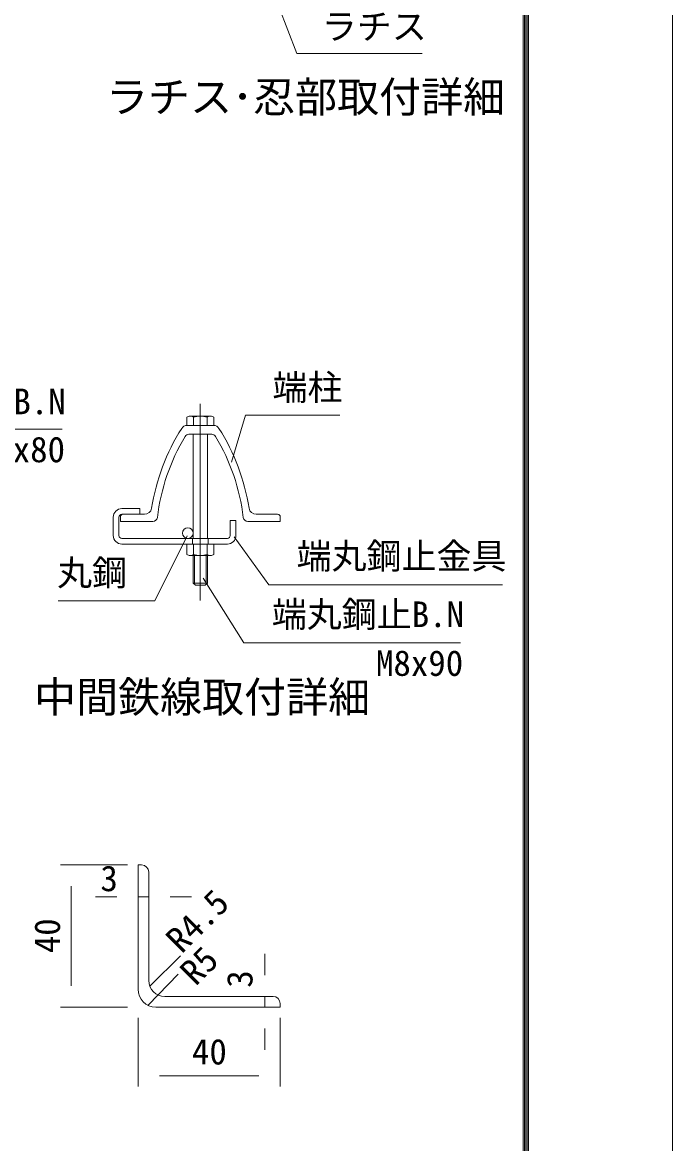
# Model space of a CAD drawing. Units: millimetres, scale not verified. Extents: x -12600 to 12600, y -8910 to 8910.
# Drawn here: x 8941 to 12600, y -4014 to 2296 of the extents above; entities that cross this region are included whole.
import ezdxf
from ezdxf.enums import TextEntityAlignment as Align

# ---------------------------------------------------------------- set-up
doc = ezdxf.new("R2010")
doc.units = ezdxf.units.MM
doc.header["$LTSCALE"] = 60
doc.linetypes.add('USER1', pattern=[50.8, 31.75, -6.35, 6.35, -6.35])
doc.layers.add('0-0_D-TTL-TXT', color=7, linetype='Continuous')
for name, color, linetype, lineweight in [('0-1_D-BMK', 2, 'USER1', 13), ('0-4_D-STR1', 1, 'Continuous', 18), ('0-6_D-STR3', 3, 'Continuous', 13), ('0-7_D-STR-DIM', 7, 'Continuous', 9), ('0-9_D-STR-TXT', 7, 'Continuous', 9), ('0-B_D-TTL', 7, 'Continuous', 9)]:
    doc.layers.add(name, color=color, linetype=linetype, lineweight=lineweight)
doc.styles.add('ＭＳ ゴシック', font='')
doc.styles.get('ＭＳ ゴシック').set_extended_font_data('MS Gothic')

msp = doc.modelspace()

# ---------------------------------------------------------------- linework, layer by layer
at = {"layer": '0-1_D-BMK'}
msp.add_line((9942.38, 148.99), (9942.38, -956.76), dxfattribs=at)
at = {"layer": '0-4_D-STR1'}
for p, q in [((9867.32, 27.74), (10017.44, 27.74)), ((9877.96, -22.26), (10006.81, -22.26)), ((9492.38, -512.26), (9492.38, -487.26)), ((9492.38, -512.26), (9492.38, -487.26)), ((9628.13, -472.26), (9507.38, -472.26)), ((10256.63, -472.26), (10377.38, -472.26)), ((10392.38, -512.26), (10392.38, -487.26)), ((9675.92, -512.26), (9492.38, -512.26)), ((10208.84, -512.26), (10392.38, -512.26)), ((9611.86, -2446.2), (9591.86, -2446.2)), ((9591.86, -3146.2), (9591.86, -2446.2)), ((9651.86, -2486.2), (9651.86, -3096.2)), ((9741.86, -3186.2), (10351.86, -3186.2)), ((9691.86, -3246.2), (10391.86, -3246.2)), ((10391.86, -3246.2), (10391.86, -3226.2))]:
    msp.add_line(p, q, dxfattribs=at)
for centre, radius, start, end in [((10852.38, -629.26), 1200, 147.73028, 170.85863), ((9867.32, -7.26), 35, 90, 147.73028), ((10017.44, -7.26), 35, 32.26972, 90), ((9032.38, -629.26), 1200, 9.14137, 32.26972), ((10852.38, -629.26), 1160, 149.15113, 173.11764), ((9877.96, -47.26), 25, 90, 149.15113), ((10006.81, -47.26), 25, 30.84887, 90), ((9032.38, -629.26), 1160, 6.88236, 30.84887), ((9628.13, -432.26), 40, 270, 350.85863), ((10256.63, -432.26), 40, 189.14137, 270), ((9507.38, -487.26), 15, 90, 180), ((9675.92, -487.26), 25, 270, 353.11764), ((10208.84, -487.26), 25, 186.88236, 270), ((10377.38, -487.26), 15, 0, 90), ((9611.86, -2486.2), 40, 0, 90), ((9691.86, -3146.2), 100, 180.00043, 270), ((9741.86, -3096.2), 90, 180.00046, 270), ((10351.86, -3226.2), 40, 0, 90)]:
    msp.add_arc(centre, radius, start, end, dxfattribs=at)
at = {"layer": '0-6_D-STR3'}
for p, q in [((9879.38, 80.74), (9867.33, 73.78)), ((9867.33, 27.74), (9867.33, 73.78)), ((10005.38, 80.74), (9879.38, 80.74)), ((9904.86, 27.74), (9904.86, 73.78)), ((9979.91, 27.74), (9979.91, 73.78)), ((10005.38, 80.74), (10017.44, 73.78)), ((10017.44, 27.74), (10017.44, 73.78)), ((10017.44, 27.74), (9867.33, 27.74)), ((9902.38, -22.26), (9902.38, -608.26)), ((9982.38, -22.26), (9982.38, -608.26)), ((9500.38, -440.26), (9602.38, -440.26)), ((9602.38, -440.26), (9602.38, -472.26)), ((9452.38, -488.26), (9452.38, -592.26)), ((9484.38, -488.26), (9484.38, -592.26)), ((9500.38, -472.26), (9602.38, -472.26)), ((10110.38, -508.26), (10110.38, -592.26)), ((10110.38, -508.26), (10142.38, -508.26)), ((10142.38, -508.26), (10142.38, -592.26)), ((9500.38, -608.26), (10094.38, -608.26)), ((9897.38, -640.2), (9897.38, -608.2)), ((9987.38, -640.2), (9987.38, -608.2)), ((9500.38, -640.26), (10094.38, -640.26)), ((9867.33, -640.26), (9867.33, -698.02)), ((9867.33, -640.26), (10017.44, -640.26)), ((9904.86, -640.26), (9904.86, -698.02)), ((9979.91, -640.26), (9979.91, -698.02)), ((10017.44, -640.26), (10017.44, -698.02)), ((9867.33, -698.02), (9879.88, -705.26)), ((9879.88, -705.26), (10004.88, -705.26)), ((9902.38, -705.26), (9902.38, -860.26)), ((9909.88, -705.26), (9909.88, -867.76)), ((9974.88, -705.26), (9974.88, -867.76)), ((9982.38, -705.26), (9982.38, -860.26)), ((10017.44, -698.02), (10004.88, -705.26)), ((9902.38, -860.26), (9914.38, -872.26)), ((9982.38, -860.26), (9902.38, -860.26)), ((9970.38, -872.26), (9914.38, -872.26)), ((9982.38, -860.26), (9970.38, -872.26))]:
    msp.add_line(p, q, dxfattribs=at)
msp.add_circle((9872.38, -578.26), 30, dxfattribs=at)
for centre, radius, start, end in [((9886.09, 46.36), 33.23, 55.61585, 124.38415), ((9942.38, -44.61), 124.19, 72.4121, 107.5879), ((9998.68, 46.36), 33.23, 55.61585, 124.38415), ((9500.38, -488.26), 48, 90, 180), ((9500.38, -488.26), 16, 90, 180), ((9500.38, -592.26), 48, 180, 270), ((9500.38, -592.26), 16, 180, 270), ((10094.38, -592.26), 16, 270, 0), ((10094.38, -592.26), 48, 270, 0), ((9886.09, -670.6), 33.23, 235.61585, 304.38416), ((9942.38, -579.63), 124.19, 252.4121, 287.5879), ((9998.68, -670.6), 33.23, 235.61586, 304.38414)]:
    msp.add_arc(centre, radius, start, end, dxfattribs=at)
at = {"layer": '0-7_D-STR-DIM'}
for p, q in [((9531.86, -2446.2), (9156.23, -2446.2)), ((9216.23, -2566.2), (9216.23, -3126.2)), ((9471.86, -2626.12), (9351.86, -2626.12)), ((9591.86, -2626.12), (9651.86, -2626.12)), ((9771.86, -2626.12), (9891.86, -2626.12)), ((9830.84, -2957.31), (9659.33, -3127.24)), ((10304.86, -3066.2), (10304.86, -2946.2)), ((9818.52, -3061.69), (9649.27, -3234.58)), ((10304.86, -3186.2), (10304.86, -3246.2)), ((9531.86, -3246.2), (9156.23, -3246.2)), ((10318.53, -3246.2), (10364.86, -3246.2)), ((9591.86, -3306.2), (9591.86, -3692.88)), ((10391.86, -3306.2), (10391.86, -3692.88)), ((10304.86, -3366.2), (10304.86, -3486.2)), ((9711.86, -3632.88), (10271.86, -3632.88))]:
    msp.add_line(p, q, dxfattribs=at)
at = {"layer": '0-9_D-STR-TXT'}
for points in [[(11190.14, 2121.32), (10485.34, 2121.32), (10232.16, 2778.97)], [(9165.18, 6.37), (7959.37, 6.37), (8391.88, 847.08)], [(10727.68, 85.46), (10195.72, 85.46), (10118.22, -179.78)], [(9142.93, -960.11), (9685.55, -960.11), (9868.77, -594.44)], [(11642.24, -868.66), (10327.54, -868.66), (10133.67, -599.16)], [(11406.83, -1196.09), (10188.07, -1196.09), (9958.72, -831.4)]]:
    msp.add_lwpolyline(points, dxfattribs=at)
at = {"layer": '0-B_D-TTL', "color": 2, "lineweight": 18}
msp.add_lwpolyline([(-12600, 8910), (12600, 8910), (12600, -8910), (-12600, -8910)], close=True, dxfattribs=at)
at = {"layer": '0-B_D-TTL'}
for points in [[(-11790, 8250), (11790, 8250), (11790, -8250), (-11790, -8250)], [(-11782.5, 8242.5), (11782.5, 8242.5), (11782.5, -8242.5), (-11782.5, -8242.5)], [(-11775, 8235), (11775, 8235), (11775, -8235), (-11775, -8235)], [(-11767.5, 8227.5), (11767.5, 8227.5), (11767.5, -8227.5), (-11767.5, -8227.5)], [(-11760, 8220), (11760, 8220), (11760, -8220), (-11760, -8220)]]:
    msp.add_lwpolyline(points, close=True, dxfattribs=at)

# ---------------------------------------------------------------- texts
at = {"layer": '0-0_D-TTL-TXT', "style": 'ＭＳ ゴシック'}
for s, p in [('ラチス･忍部取付詳細', (9411.81, 1738.2)), ('中間鉄線取付詳細', (9006.75, -1639.61))]:
    msp.add_text(s, height=173.3, dxfattribs=at).set_placement(p, align=Align.BOTTOM_LEFT)
at = {"layer": '0-7_D-STR-DIM', "style": 'ＭＳ ゴシック'}
for s, p in [('3', (9379.93, -2637.27)), ('40', (9895.11, -3612.63))]:
    msp.add_text(s, height=144.3, dxfattribs=at).set_placement(p, align=Align.BOTTOM_LEFT)
for s, rotation, p in [('R4.5', 45, (9868.19, -2980.88)), ('40', 90, (9195.99, -2942.95)), ('R5', 45, (9947.01, -3163.18)), ('3', 90, (10279.46, -3137.18))]:
    msp.add_text(s, height=144.3, rotation=rotation, dxfattribs=at).set_placement(p, align=Align.BOTTOM_LEFT)
at = {"layer": '0-9_D-STR-TXT', "style": 'ＭＳ ゴシック'}
for s, p in [('ラチス', (10625.93, 2157.56)), ('端柱', (10348.49, 126.64)), ('ガセットB.N', (8103, 47.55)), ('M10x80', (8592, -222.85)), ('端丸鋼止金具', (10484.12, -822.91)), ('丸鋼', (9136.08, -917.02)), ('端丸鋼止B.N', (10344.65, -1150.72)), ('M8x90', (10930.88, -1425.31))]:
    msp.add_text(s, height=144.3, dxfattribs=at).set_placement(p, align=Align.BOTTOM_LEFT)

doc.saveas('drawing.dxf')
